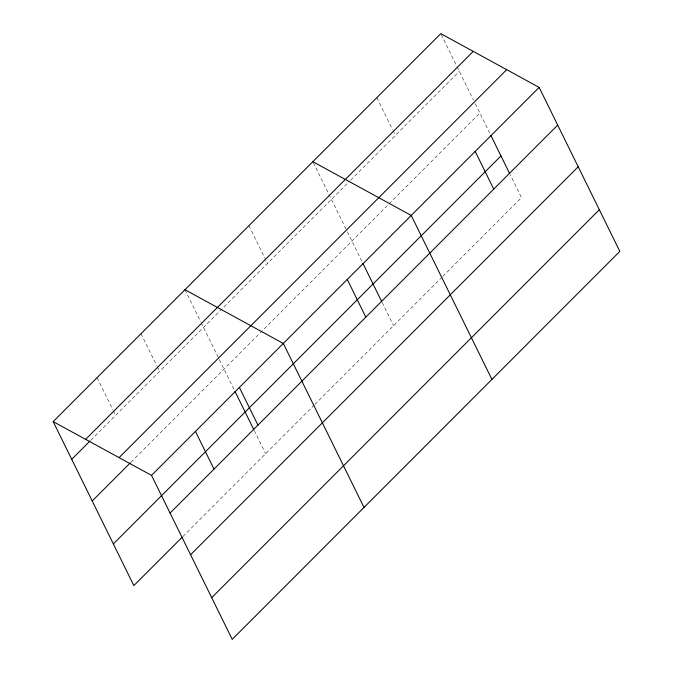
<?xml version="1.0" encoding="UTF-8"?>
<svg xmlns="http://www.w3.org/2000/svg" width="673" height="673" viewBox="0 0 673 673"><rect width="100%" height="100%" fill="white"/><g stroke="black" fill="none" stroke-linecap="round" stroke-linejoin="round"><path stroke-width="0.5" stroke-dasharray="3.37 2.52" d="M90.746 440.26L349.8 180.978M350.532 180.246L459.331 71.346M131.025 462.149L479.841 113.022M182.913 536.499L314.165 405.129M314.897 404.389L442.077 277.099M442.817 276.359L521.474 197.635L510.084 174.475M441.244 34.592L456.546 65.693M457.017 66.635L473.455 100.058M475.281 103.76L490.407 134.491M376.83 97.661L392.595 129.704M393.057 130.646L395.379 135.357M313.332 162.622L346.915 230.864M347.369 231.79L362.486 262.52M382.163 302.505L393.562 325.656M248.909 225.691L267.459 263.387M184.957 289.71L200.722 321.744M201.185 322.687L234.574 390.542M254.251 430.535L265.642 453.686M141.027 333.673L156.792 365.717M157.255 366.659L159.577 371.37M97.097 377.646L112.862 409.689M113.325 410.631L115.647 415.342"/><path stroke-width="1.01" d="M53.167 421.618L440.781 33.65L539.149 87.406L619.833 251.382L232.219 639.35L151.526 475.365L53.167 421.618L133.851 585.594L182.173 537.231M85.622 439.351L473.245 51.392M71.717 459.314L90.014 440.992M119.071 457.632L506.685 69.664M92.218 500.981L130.293 462.881M151.526 475.365L539.149 87.406M113.35 543.919L500.964 155.959M170.076 513.062L557.698 125.102M190.585 554.737L578.2 166.769M211.709 597.674L599.332 209.707M312.869 161.68L411.228 215.436L491.921 379.412M184.957 289.71L283.316 343.457L364.009 507.442M490.861 135.424L509.629 173.55M475.188 151.417L493.738 189.113M362.949 263.454L381.709 301.58M347.276 279.446L365.826 317.143M239.386 387.429L257.936 425.126M235.037 391.476L253.797 429.61M195.456 431.401L214.006 469.098"/></g></svg>
